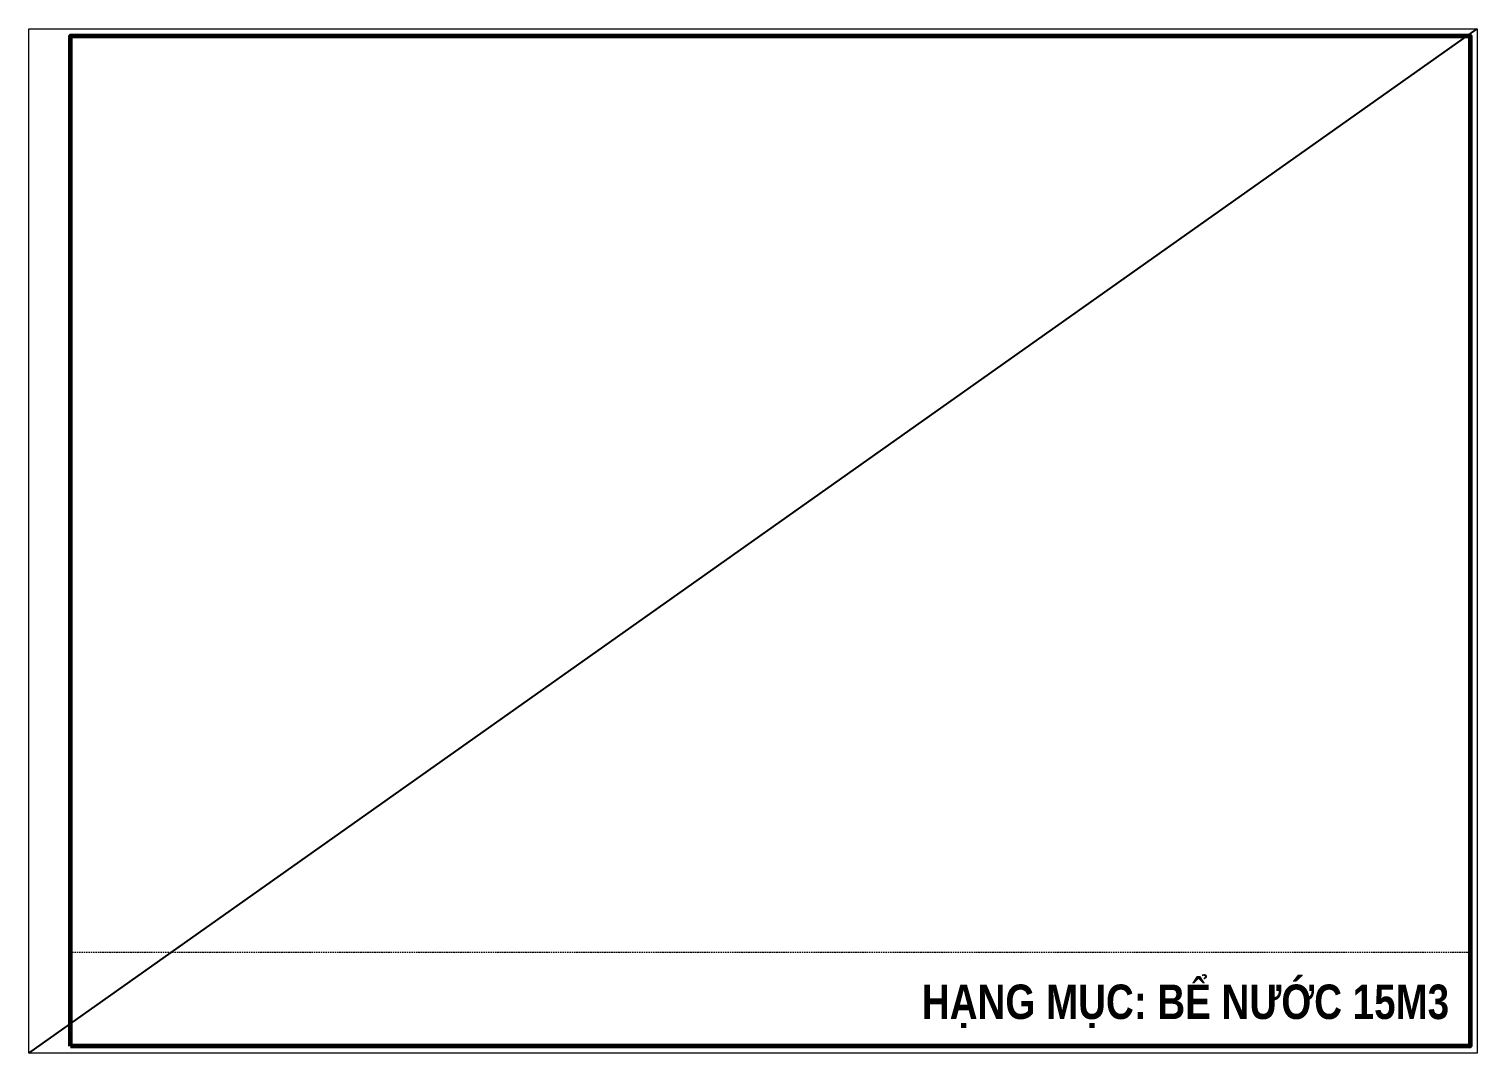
# Model space of a CAD drawing. Header units: millimetres. Extents: x -85362 to 12792, y -54701 to -36522.
# Drawn here: x -85362 to -61992, y -53048 to -36522 of the extents above; entities that cross this region are included whole.
import ezdxf
from ezdxf.enums import TextEntityAlignment as Align

# ---------------------------------------------------------------- set-up
doc = ezdxf.new("R2010")
doc.units = ezdxf.units.MM
doc.header["$MEASUREMENT"] = 0
doc.linetypes.add('HIDDEN', pattern=[0.375, 0.25, -0.125])
doc.layers.get('Defpoints').update_dxf_attribs({"color": 1})
doc.layers.add('0-Text', color=31, linetype='Continuous')
doc.layers.add('KCS_Plotter', color=11, linetype='Continuous', plot=False)
doc.layers.add('Khungten_LCDI', color=7, linetype='Continuous', lineweight=5)
doc.layers.add('LC MANH DUT', color=35, linetype='HIDDEN', lineweight=5)
doc.styles.add('LC3', font='', dxfattribs={"width": 0.8})
doc.styles.get('LC3').set_extended_font_data('.VnArialH', bold=True)

msp = doc.modelspace()

# ---------------------------------------------------------------- linework, layer by layer
at = {"layer": 'Defpoints', "lineweight": 0, "extrusion": (0, -0.00030184, 1), "elevation": 16}
msp.add_lwpolyline([(-85362.4, -53048), (-85362.4, -36522), (-61992.2, -36522), (-61992.2, -53048)], close=True, dxfattribs=at)
at = {"layer": 'KCS_Plotter', "extrusion": (0, -0.00030184, 1)}
msp.add_line((-85362.4, -53048, -5), (-61992.2, -36522), dxfattribs=at)
at = {"layer": 'Khungten_LCDI', "color": 5, "lineweight": 60, "extrusion": (0, -0.00030184, 1), "elevation": 16}
msp.add_lwpolyline([(-84694.7, -52936.8), (-84694.7, -36633.3), (-62103.5, -36633.3), (-62103.5, -52936.8)], close=True, dxfattribs=at)
at = {"layer": 'LC MANH DUT', "ltscale": 100, "extrusion": (0, -0.00030184, 1)}
msp.add_line((-62103.5, -51426.1, 0.5), (-84694.7, -51426.1, 0.5), dxfattribs=at)

# ---------------------------------------------------------------- texts
at = {"layer": '0-Text', "extrusion": (0, -0.00030184, 1), "style": 'LC3', "width": 0.8}
msp.add_text('h¹ng môc: bÓ n\xadíc 15m3', height=556.433, dxfattribs=at).set_placement((-62442.9, -52499.1, 16), align=Align.RIGHT)

doc.saveas('drawing.dxf')
